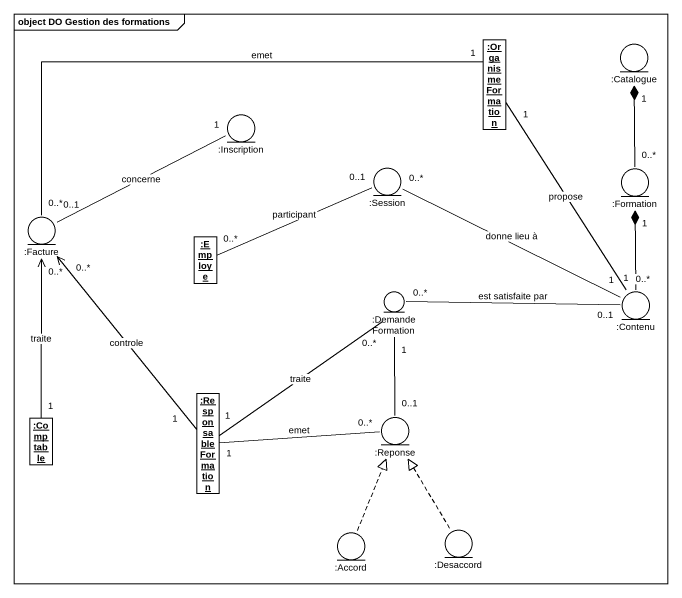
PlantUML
@startuml
mainframe object DO Gestion des formations
allowmixing
hide circle
hide empty members
object ":OrganismeFormation" as OrganismeFormation
entity ":Catalogue" as Catalogue
entity ":Inscription" as Inscription
entity ":Session" as Session
entity ":Formation" as Formation
entity ":Facture" as Facture
object ":Employe" as Employe
entity ":DemandeFormation" as DemandeFormation
entity ":Contenu" as Contenu
object ":Comptable" as Comptable
object ":ResponsableFormation" as ResponsableFormation
entity ":Reponse" as Reponse
entity ":Accord" as Accord
entity ":Desaccord" as Desaccord
OrganismeFormation "1" -left- "0..*" Facture : emet
OrganismeFormation "1" -- "0..*" Contenu : propose
Catalogue "1" *-- "0..*" Formation
Session "0..*" -right- "1" Contenu : donne lieu à
Facture "0..1" -right- "1" Inscription : concerne
Facture "0..*" <-- "1" Comptable : traite
Facture "0..*" <-- "1" ResponsableFormation : controle
Employe "0..*" -right- "0..1" Session : participant
DemandeFormation "0..*" -- "1" ResponsableFormation : traite
Contenu "1" -up-* "1" Formation
Contenu "0..1" -left- "0..*" DemandeFormation : est satisfaite par
ResponsableFormation "1" -right- "0..*" Reponse : emet
Reponse "0..1" -up- "1" DemandeFormation
Accord .up.|> Reponse
Desaccord .up.|> Reponse
@enduml
